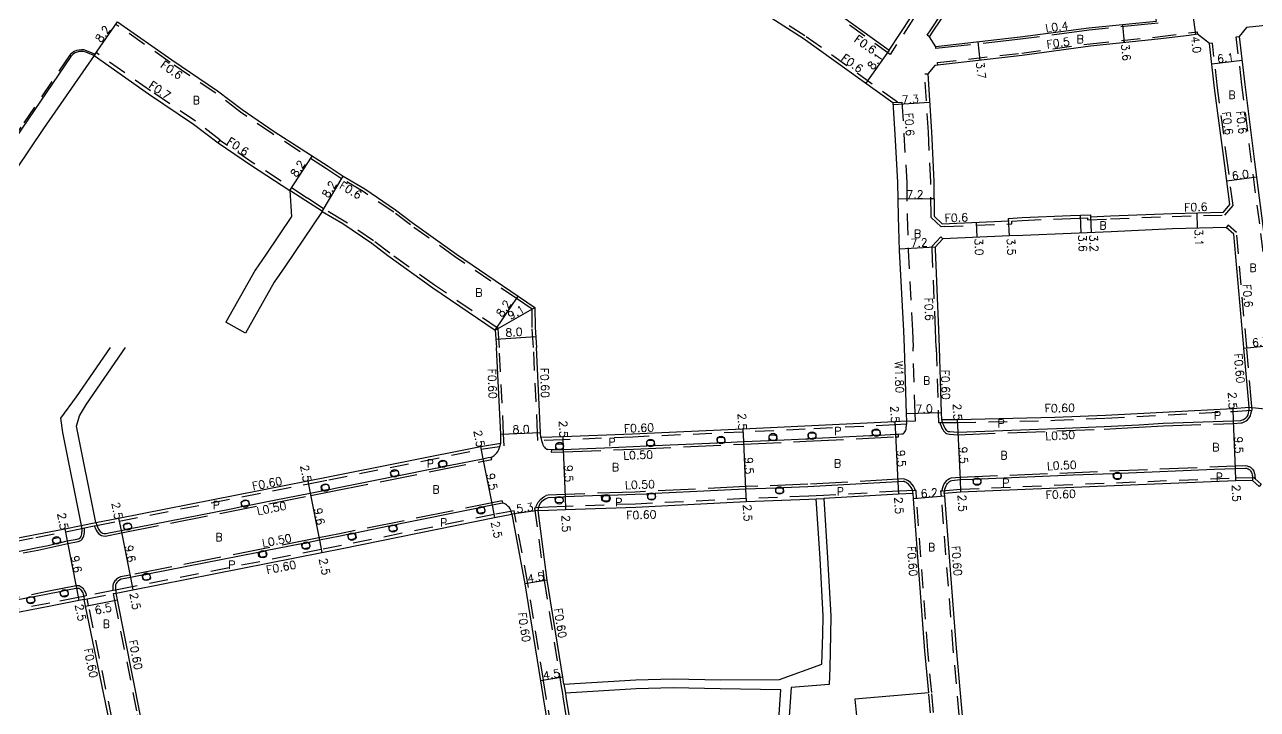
# Model space of a CAD drawing. Header units: metres. Extents: x -2400 to -1599, y -109200 to -108600.
# Drawn here: x -2203.6 to -1957.2, y -108918.7 to -108781.8 of the extents above; entities that cross this region are included whole.
import ezdxf

# ---------------------------------------------------------------- set-up
doc = ezdxf.new("R2010")
doc.units = ezdxf.units.M
doc.header["$LTSCALE"] = 2.5
for name, pattern in [('22320', [2.5, 1.5, -1]), ('22330', [4, 3, -1]), ('51070', [2.5, 1.5, -1])]:
    doc.linetypes.add(name, pattern=pattern)
doc.layers.get('0').update_dxf_attribs({"color": 150, "lineweight": 50})
for name, color, linetype in [('2101000', 7, 'Continuous'), ('2102000', 4, 'Continuous'), ('2102001', 191, 'Continuous'), ('2213000', 3, 'Continuous'), ('2227000', 1, 'Continuous'), ('2232000', 120, '22320'), ('2233000', 120, '22330'), ('2236000', 3, 'Continuous'), ('2238000', 3, 'Continuous'), ('5107000', 4, '51070'), ('9107000', 4, 'Continuous'), ('9201100', 215, 'Continuous'), ('9201500', 222, 'Continuous'), ('9202100', 82, 'Continuous'), ('9203500', 155, 'Continuous')]:
    doc.layers.add(name, color=color, linetype=linetype)
doc.styles.add('Dm_Anotation', font='txt.shx', dxfattribs={"bigfont": 'pscdm.shx'})

# ---------------------------------------------------------------- blocks, each defined once
blk = doc.blocks.new('223800')
at = {"color": 0, "linetype": 'Continuous'}
blk.add_circle((0, 0), 0.75, dxfattribs=at)

msp = doc.modelspace()

# ---------------------------------------------------------------- linework, layer by layer
at = {"layer": '2101000'}
for points in [[(-2030.76, -108786.89), (-2026.41, -108780.21), (-2021.94, -108773.5), (-2017.37, -108766.37), (-2011.78, -108758.38), (-2012.17, -108756.32), (-2023.29, -108748.83), (-2033.67, -108741.99), (-2049.74, -108731.5), (-2061.87, -108723.71), (-2067.71, -108719.9), (-2077, -108713.74), (-2089.05, -108706.04), (-2096.08, -108701.22), (-2105.28, -108695.43), (-2120.29, -108685.92)], [(-2138.38, -108712.15), (-2124.08, -108722.72), (-2117.74, -108727.25), (-2110.72, -108731.84), (-2101.27, -108738.32), (-2090.36, -108745.68), (-2082.4, -108750.94), (-2073.73, -108757.06), (-2065.1, -108763.16), (-2056.88, -108769.17), (-2043.4, -108777.83), (-2030.76, -108786.89)], [(-2143.25, -108718.74), (-2128.79, -108729.31), (-2122.31, -108733.94), (-2115.22, -108738.57), (-2105.83, -108745.02), (-2094.86, -108752.41), (-2086.97, -108757.63), (-2078.4, -108763.68), (-2069.83, -108769.73), (-2061.46, -108775.85), (-2047.95, -108784.53), (-2030.04, -108797.38)], [(-1908.98, -108776.72), (-1916.37, -108777.68), (-1918.15, -108777.94), (-1930.75, -108779.24), (-1938.07, -108780.11), (-1959.38, -108782.37), (-1960.82, -108784.17), (-1959.71, -108793.77), (-1957.76, -108809.19), (-1956.15, -108821.52), (-1953.26, -108845.77), (-1953.19, -108846.31)], [(-2184.98, -108781.25), (-2174.17, -108788.85), (-2165, -108795), (-2160.11, -108798.78), (-2153.67, -108803.14), (-2142.94, -108810.11), (-2139.91, -108812.08), (-2135.61, -108814.63), (-2129.43, -108818.8), (-2126.1, -108821.34), (-2117.29, -108827.66), (-2104.91, -108836.07), (-2101.62, -108838.33), (-2101.53, -108842.33), (-2101.27, -108846.31)], [(-2189.7, -108787.95), (-2199.79, -108802.58), (-2216.23, -108826.94), (-2238.87, -108860.22), (-2249.87, -108876.08)], [(-2189.7, -108787.95), (-2178.81, -108795.61), (-2169.79, -108801.66), (-2164.92, -108805.42), (-2158.2, -108809.97), (-2150.56, -108814.94)], [(-2030.04, -108797.38), (-2029.63, -108803.71), (-2029.09, -108813.38), (-2029.01, -108820.17), (-2028.78, -108826.95), (-2027.91, -108843.02), (-2027.81, -108846.31)], [(-2144.11, -108819.12), (-2140, -108821.56), (-2134.21, -108825.47), (-2130.97, -108827.93), (-2121.98, -108834.38), (-2109.51, -108842.85), (-2109.29, -108846.31)], [(-1986.45, -108823.21), (-1994.39, -108823.53), (-2004.09, -108823.91), (-2006.77, -108824.02), (-2020.03, -108824.58), (-2021.6, -108826.27), (-2021.58, -108826.67), (-2020.91, -108842.81), (-2020.81, -108846.31)], [(-1961.92, -108823.65), (-1963.44, -108822.35), (-1974.13, -108822.62), (-1986.45, -108823.21)], [(-1959.93, -108846.31), (-1961.92, -108823.65)], [(-2189.32, -108881.32), (-2184.78, -108880.43), (-2146.98, -108872.99), (-2142.88, -108872.18), (-2112.49, -108866.1), (-2108.37, -108865.45), (-2108.43, -108863.71), (-2109.29, -108846.31)], [(-2027.81, -108846.31), (-2027.38, -108859.59), (-2027.33, -108861.06), (-2029.64, -108861.18), (-2047.61, -108862.08), (-2060.02, -108862.64), (-2082.07, -108863.63), (-2096.01, -108864.2), (-2100.41, -108864.3), (-2100.44, -108863.41), (-2101.27, -108846.31)], [(-2020.81, -108846.31), (-2020.38, -108859.37), (-2020.34, -108860.71), (-2017.2, -108860.75), (-1997.7, -108860.28), (-1987.56, -108859.84), (-1962.12, -108858.49), (-1958.86, -108858.28), (-1959, -108856.69), (-1959.92, -108846.46), (-1959.93, -108846.31)], [(-1956.83, -108874.09), (-1958.16, -108872.92), (-1961.58, -108872.98), (-2016.51, -108875.23), (-2019.78, -108875.52), (-2019.74, -108876.07), (-2017.4, -108906.42), (-2015.65, -108925.95)], [(-2022.88, -108915.37), (-2023.67, -108906.94), (-2025.92, -108876.55), (-2025.98, -108875.52), (-2028.91, -108875.66), (-2043.87, -108876.5)], [(-2095.79, -108913.61), (-2096.02, -108912.2), (-2099.15, -108892.83), (-2100.96, -108878.93), (-2098.84, -108878.86), (-2095.47, -108878.69), (-2081.44, -108878.21), (-2059.37, -108877.12), (-2046.84, -108876.66), (-2045.37, -108876.58)], [(-2152.35, -108983.11), (-2154.66, -108978.47), (-2162.58, -108962.25), (-2170.86, -108945.63), (-2177.67, -108931.56), (-2178.52, -108929.79), (-2178.73, -108928.81), (-2180.49, -108919.61), (-2185, -108896.77), (-2185.27, -108895.41), (-2181.96, -108894.75), (-2144.16, -108887.31), (-2140.11, -108886.51), (-2109.64, -108880.31), (-2106.22, -108879.64), (-2103.59, -108893.59), (-2100.46, -108912.92), (-2099.84, -108916.76), (-2095.9, -108941.15)], [(-2254.33, -108894.05), (-2224.05, -108888.1), (-2201.46, -108883.71), (-2195.54, -108882.55), (-2192.26, -108881.9)], [(-2184.66, -108931.6), (-2184.92, -108929.99), (-2186.67, -108920.82), (-2191.38, -108898.03), (-2191.67, -108896.67), (-2192.72, -108896.87), (-2198.43, -108898), (-2221.2, -108902.42), (-2251.51, -108908.37), (-2269.32, -108912.27)], [(-2095.5, -108915.39), (-2095.39, -108916.06), (-2091.11, -108942.56), (-2089.27, -108953.93), (-2088.85, -108959.2), (-2088.39, -108964.92), (-2086.53, -108977.85), (-2085.95, -108977.73), (-2084.4, -108988.47), (-2081.02, -109011.89), (-2079.65, -109020.62), (-2075.87, -109044.68), (-2074.46, -109056.33)]]:
    msp.add_lwpolyline(points, dxfattribs=at)
for points in [[(-2022.7, -108784.24), (-2021.98, -108783.13), (-2017.53, -108776.43), (-2012.94, -108769.46), (-2007.42, -108761.57), (-2005.36, -108761.16), (-1992.01, -108769.77), (-1982.07, -108776.21), (-1977.74, -108779.16), (-1977.46, -108781.14), (-1990.89, -108782.52), (-2004.62, -108784.31), (-2021.49, -108786.2)], [(-2023.09, -108791.62), (-2022.35, -108803.24), (-2021.89, -108813.18), (-2021.82, -108820.01), (-2021.81, -108820.09), (-2020.2, -108821.59), (-2006.89, -108821.03), (-2006.92, -108820.53), (-2004.23, -108820.31), (-1994.53, -108819.94), (-1990.56, -108819.78), (-1990.55, -108820.18), (-1986.58, -108820.01), (-1974.23, -108819.52), (-1963.99, -108819.26), (-1962.69, -108817.74), (-1963.71, -108809.95), (-1965.76, -108794.47), (-1966.8, -108785.58), (-1969.16, -108783.73), (-1970.86, -108783.95), (-1977.09, -108784.72), (-1990.53, -108786.1), (-2004.21, -108787.99), (-2021.67, -108789.94)]]:
    msp.add_lwpolyline(points, close=True, dxfattribs=at)
at = {"layer": '2102000'}
for points in [[(-2150.56, -108814.94), (-2150.24, -108820.17), (-2155.28, -108827.66), (-2157.49, -108830.88), (-2163.35, -108841.28)], [(-2144.11, -108819.12), (-2151.56, -108830.19), (-2153.67, -108833.26), (-2159.43, -108843.49)], [(-2186.45, -108846.31), (-2193.26, -108856.2), (-2196.42, -108860.44), (-2196.01, -108863.29), (-2192.26, -108881.9)], [(-2189.32, -108881.32), (-2193.19, -108862.05), (-2192.62, -108860.01), (-2191.23, -108857.66), (-2183.41, -108846.31)], [(-2095.79, -108913.61), (-2081.45, -108912.75), (-2073.96, -108912.53), (-2064.48, -108912.78), (-2052.69, -108912.66), (-2044.26, -108909.63), (-2044.03, -108903.72), (-2043.95, -108899.98), (-2044.58, -108888.49), (-2045.37, -108876.58)], [(-2043.87, -108876.5), (-2043.08, -108888.4), (-2042.45, -108899.95), (-2042.53, -108903.78), (-2042.67, -108910.34), (-2042.79, -108913.71), (-2050.38, -108914.3), (-2051.59, -108931.66), (-2052.89, -108942.37), (-2053.09, -108946.93), (-2052.1, -108957.84), (-2048.05, -108994.75), (-2016.27, -108990.03)], [(-2038.82, -109041.21), (-2040.65, -109034.33), (-2042.78, -109027.06), (-2045.29, -109024.35), (-2049.43, -109000.54), (-2054.08, -108958.06), (-2055.09, -108946.98), (-2054.88, -108942.21), (-2053.58, -108931.48), (-2052.46, -108914.72), (-2064.54, -108914.58), (-2073.97, -108914.33), (-2081.37, -108914.55), (-2095.5, -108915.39)], [(-2022.88, -108915.37), (-2037.67, -108916.62)]]:
    msp.add_lwpolyline(points, dxfattribs=at)
at = {"layer": '2102001'}
for points in [[(-2159.43, -108843.49), (-2163.35, -108841.28)], [(-2037.67, -108916.62), (-2037.25, -108920.6)]]:
    msp.add_lwpolyline(points, dxfattribs=at)
at = {"layer": '2213000'}
for points in [[(-2189.7, -108787.95), (-2190.88, -108787.52), (-2191.33, -108787.3), (-2191.8, -108787.18), (-2192.23, -108787.15), (-2192.69, -108787.19), (-2193.09, -108787.29), (-2193.49, -108787.45), (-2193.84, -108787.68), (-2194.09, -108787.89), (-2194.33, -108788.15), (-2204.09, -108802.5), (-2218.31, -108823.39), (-2228.87, -108838.91), (-2240.87, -108856.54), (-2248.34, -108867.57), (-2253.95, -108875.75)], [(-1960.51, -108860.89), (-1960.34, -108860.87), (-1960.18, -108860.8), (-1959.96, -108860.69), (-1959.71, -108860.55), (-1959.48, -108860.38), (-1959.23, -108860.11), (-1959.06, -108859.81), (-1958.96, -108859.47), (-1958.88, -108859.03), (-1958.86, -108858.6), (-1958.86, -108858.28)], [(-2028.24, -108863.61), (-2028.12, -108863.59), (-2028.02, -108863.55), (-2027.91, -108863.49), (-2027.78, -108863.37), (-2027.63, -108863.19), (-2027.51, -108862.97), (-2027.42, -108862.69), (-2027.36, -108862.39), (-2027.32, -108861.93), (-2027.29, -108861.43), (-2027.33, -108861.06)], [(-2020.34, -108860.71), (-2020.1, -108861.44), (-2019.94, -108861.87), (-2019.79, -108862.2), (-2019.64, -108862.46), (-2019.51, -108862.67), (-2019.39, -108862.82), (-2019.31, -108862.92), (-2019.23, -108862.99), (-2019.13, -108863.06), (-2018.98, -108863.11), (-2018.69, -108863.13), (-2017.07, -108863.24)], [(-2110.32, -108868.22), (-2110.13, -108868.16), (-2109.94, -108868.05), (-2109.71, -108867.89), (-2109.5, -108867.71), (-2109.22, -108867.41), (-2109.02, -108867.12), (-2108.82, -108866.74), (-2108.64, -108866.29), (-2108.51, -108865.93), (-2108.37, -108865.45)], [(-2100.41, -108864.3), (-2100.27, -108864.94), (-2100.08, -108865.54), (-2099.99, -108865.79), (-2099.84, -108866.08), (-2099.7, -108866.27), (-2099.53, -108866.45), (-2099.39, -108866.54), (-2099.23, -108866.62), (-2099.03, -108866.67), (-2098.3, -108866.73), (-2097.42, -108866.72), (-2095.92, -108866.69)], [(-1959.59, -108870.42), (-1959.39, -108870.46), (-1959.26, -108870.5), (-1959.13, -108870.55), (-1959.04, -108870.59), (-1958.87, -108870.69), (-1958.71, -108870.79), (-1958.6, -108870.93), (-1958.49, -108871.1), (-1958.38, -108871.29), (-1958.29, -108871.52), (-1958.23, -108871.78), (-1958.18, -108872.09), (-1958.15, -108872.53), (-1958.16, -108872.92)], [(-2025.98, -108875.52), (-2026.03, -108875.25), (-2026.08, -108875), (-2026.21, -108874.65), (-2026.37, -108874.32), (-2026.59, -108874.01), (-2026.9, -108873.67), (-2027.11, -108873.48), (-2027.34, -108873.33), (-2027.58, -108873.22), (-2027.81, -108873.14), (-2028.01, -108873.12)], [(-2019.78, -108875.52), (-2019.67, -108874.66), (-2019.54, -108874.29), (-2019.39, -108873.97), (-2019.25, -108873.73), (-2019.11, -108873.52), (-2018.93, -108873.28), (-2018.75, -108873.14), (-2018.5, -108872.99), (-2018.29, -108872.9), (-2016.63, -108872.73)], [(-2106.22, -108879.64), (-2106.27, -108879.3), (-2106.32, -108879.05), (-2106.39, -108878.83), (-2106.53, -108878.57), (-2106.75, -108878.27), (-2106.9, -108878.1), (-2107.09, -108877.95), (-2107.29, -108877.8), (-2107.49, -108877.67), (-2107.75, -108877.54), (-2107.93, -108877.46), (-2108.05, -108877.44)], [(-2193.06, -108884.62), (-2192.67, -108884.52), (-2192.44, -108884.36), (-2192.29, -108884.11), (-2192.2, -108883.84), (-2192.14, -108883.58), (-2192.11, -108883.27), (-2192.1, -108883.04), (-2192.1, -108882.86), (-2192.1, -108882.76), (-2192.11, -108882.58), (-2192.12, -108882.48), (-2192.14, -108882.34), (-2192.17, -108882.24), (-2192.26, -108881.9)], [(-2189.32, -108881.32), (-2189.17, -108881.82), (-2189.03, -108882.16), (-2188.81, -108882.61), (-2188.66, -108882.87), (-2188.47, -108883.12), (-2188.24, -108883.29), (-2188.02, -108883.41), (-2187.77, -108883.47), (-2187.56, -108883.5), (-2187.42, -108883.49), (-2187.26, -108883.47), (-2186.72, -108883.36)], [(-2183.47, -108892.5), (-2184.25, -108892.66), (-2184.58, -108892.82), (-2184.86, -108893.01), (-2185.02, -108893.16), (-2185.14, -108893.3), (-2185.3, -108893.52), (-2185.33, -108893.62), (-2185.39, -108893.74), (-2185.41, -108893.81), (-2185.42, -108893.89), (-2185.43, -108893.97), (-2185.43, -108894.1), (-2185.43, -108894.21), (-2185.44, -108894.32), (-2185.43, -108894.52), (-2185.41, -108894.71), (-2185.37, -108894.95), (-2185.31, -108895.25), (-2185.27, -108895.41)], [(-2193.2, -108894.42), (-2193, -108894.4), (-2192.81, -108894.41), (-2192.69, -108894.46), (-2192.56, -108894.55), (-2192.46, -108894.64), (-2192.34, -108894.77), (-2192.21, -108894.94), (-2192.08, -108895.13), (-2191.94, -108895.37), (-2191.85, -108895.63), (-2191.78, -108895.86), (-2191.73, -108896.13), (-2191.67, -108896.67)]]:
    msp.add_lwpolyline(points, dxfattribs=at)
at = {"layer": '2213000', "flags": 128}
msp.add_lwpolyline([(-2100.96, -108878.93), (-2100.83, -108878.18), (-2100.52, -108877.52), (-2100.05, -108876.99), (-2099.52, -108876.59), (-2099.17, -108876.41)], dxfattribs=at)
at = {"layer": '2227000'}
for points in [[(-2194.33, -108788.15), (-2204.09, -108802.5)], [(-2017.07, -108863.24), (-1997.33, -108862.51), (-1987.83, -108862.12), (-1980.86, -108861.76), (-1976.02, -108861.48), (-1962.03, -108860.99), (-1960.51, -108860.89)], [(-2095.92, -108866.69), (-2091.13, -108866.5), (-2087.68, -108866.36), (-2081.93, -108866.12), (-2079.2, -108866), (-2077.7, -108865.93), (-2065.13, -108865.37), (-2063.63, -108865.3), (-2059.9, -108865.14), (-2054.74, -108864.9), (-2053.24, -108864.84), (-2047.41, -108864.58), (-2046.92, -108864.55), (-2045.42, -108864.48), (-2034.68, -108863.94), (-2034.11, -108863.91), (-2032.62, -108863.83), (-2029.52, -108863.68), (-2028.91, -108863.65), (-2028.24, -108863.61)], [(-2186.72, -108883.36), (-2184.3, -108882.88), (-2183.63, -108882.75), (-2182.16, -108882.46), (-2181.02, -108882.24), (-2162.28, -108878.55), (-2160.15, -108878.13), (-2158.68, -108877.84), (-2153.69, -108876.86), (-2146.5, -108875.44), (-2144.15, -108874.98), (-2142.68, -108874.69), (-2141.17, -108874.39), (-2130.88, -108872.33), (-2130.25, -108872.2), (-2128.78, -108871.91), (-2127.47, -108871.64), (-2123.22, -108870.79), (-2120.69, -108870.29), (-2119.22, -108869.99), (-2118.89, -108869.93), (-2112, -108868.55), (-2110.95, -108868.34), (-2110.34, -108868.22), (-2110.32, -108868.22)], [(-2016.63, -108872.73), (-2013.99, -108872.63), (-2012.5, -108872.57), (-1994.03, -108871.81), (-1985.99, -108871.48), (-1984.49, -108871.42), (-1965.76, -108870.65), (-1961.67, -108870.48), (-1959.59, -108870.42)], [(-2028.01, -108873.12), (-2029.04, -108873.16), (-2047.04, -108874.17), (-2051.94, -108874.35), (-2053.44, -108874.41), (-2059.48, -108874.63), (-2077.57, -108875.52), (-2079.07, -108875.59), (-2079.38, -108875.61), (-2081.58, -108875.72), (-2086.77, -108875.89), (-2088.27, -108875.94), (-2095.57, -108876.19), (-2096.01, -108876.21), (-2097.51, -108876.29), (-2098.89, -108876.35), (-2099.17, -108876.41)], [(-2108.05, -108877.44), (-2111.79, -108878.2), (-2113.26, -108878.5), (-2128.86, -108881.67), (-2129.32, -108881.77), (-2130.79, -108882.07), (-2137.51, -108883.44), (-2138.98, -108883.73), (-2140.53, -108884.05), (-2144.64, -108884.86), (-2146.76, -108885.28), (-2148.23, -108885.57), (-2155.45, -108886.99), (-2156.93, -108887.28), (-2178.61, -108891.55), (-2180.08, -108891.84), (-2182.44, -108892.3), (-2183.47, -108892.5)], [(-2253.85, -108896.5), (-2245.72, -108895.06), (-2244.35, -108894.79), (-2242.88, -108894.5), (-2240.7, -108894.07), (-2237.95, -108893.53), (-2234.07, -108892.77), (-2232.6, -108892.48), (-2223.61, -108890.71), (-2222.07, -108890.41), (-2221.24, -108890.25), (-2219.77, -108889.97), (-2218.65, -108889.75), (-2208.11, -108887.7), (-2206.64, -108887.42), (-2203.26, -108886.76), (-2201, -108886.32), (-2198.87, -108885.9), (-2197.78, -108885.65), (-2196.32, -108885.3), (-2195.06, -108885), (-2193.06, -108884.62)], [(-2255.4, -108906.7), (-2252, -108905.92), (-2244.34, -108904.42), (-2221.7, -108899.97), (-2203.17, -108896.37), (-2201.69, -108896.08), (-2198.96, -108895.55), (-2196.53, -108895.07), (-2195.06, -108894.79), (-2193.2, -108894.42)]]:
    msp.add_lwpolyline(points, dxfattribs=at)
at = {"layer": '2232000'}
for points in [[(-2030.6, -108787.75), (-2043.73, -108778.32), (-2057.22, -108769.66), (-2065.45, -108763.64), (-2074.07, -108757.55), (-2082.74, -108751.44), (-2090.69, -108746.18), (-2101.61, -108738.82), (-2111.05, -108732.33), (-2118.08, -108727.75), (-2124.43, -108723.21), (-2138.73, -108712.63)], [(-2029.09, -108797.32), (-2047.61, -108784.03), (-2061.12, -108775.36), (-2069.48, -108769.25), (-2078.05, -108763.19), (-2086.63, -108757.14), (-2094.52, -108751.91), (-2105.49, -108744.52), (-2114.89, -108738.07), (-2121.97, -108733.45), (-2128.44, -108728.82), (-2142.9, -108718.25), (-2143.25, -108718.74)], [(-2012.17, -108756.32), (-2011.58, -108756.21), (-2011.15, -108758.52), (-2016.87, -108766.7), (-2021.44, -108773.83), (-2025.9, -108780.55), (-2030.6, -108787.75)], [(-2022.7, -108784.24), (-2023.2, -108783.91), (-2022.48, -108782.8), (-2018.03, -108776.1), (-2013.44, -108769.12), (-2007.91, -108761.22), (-2007.42, -108761.57)], [(-2101.87, -108846.31), (-2102.13, -108842.35), (-2102.13, -108838.64), (-2105.24, -108836.56), (-2117.63, -108828.15), (-2126.45, -108821.82), (-2129.78, -108819.29), (-2135.93, -108815.14), (-2140.23, -108812.59), (-2143.27, -108810.62), (-2154, -108803.64), (-2160.46, -108799.26), (-2165.35, -108795.49), (-2174.51, -108789.34), (-2185.32, -108781.74), (-2184.98, -108781.25)], [(-2021.06, -108789.87), (-2021.12, -108789.37), (-2004.27, -108787.49), (-1990.59, -108785.61), (-1977.15, -108784.23), (-1970.93, -108783.45), (-1969.23, -108783.23), (-1969.16, -108783.73)], [(-1953.8, -108846.31), (-1953.85, -108845.85), (-1956.74, -108821.59), (-1958.35, -108809.26), (-1960.3, -108793.84), (-1961.41, -108784.24), (-1960.82, -108784.17)], [(-2164.92, -108805.42), (-2164.49, -108804.87), (-2169.39, -108801.09), (-2178.42, -108795.03), (-2189.29, -108787.38), (-2189.7, -108787.95)], [(-2019.74, -108822.17), (-2006.26, -108821.6), (-2006.29, -108821.08), (-2004.19, -108820.91), (-1994.5, -108820.54), (-1991.14, -108820.4), (-1991.12, -108820.8), (-1986.56, -108820.61), (-1974.21, -108820.12), (-1963.71, -108819.86), (-1962.06, -108817.93), (-1963.11, -108809.87), (-1965.17, -108794.4), (-1966.2, -108785.51), (-1966.8, -108785.58)], [(-2194.33, -108788.15), (-2194.6, -108787.97), (-2204.36, -108802.32), (-2218.58, -108823.21), (-2229.14, -108838.73), (-2241.13, -108856.36), (-2248.6, -108867.38), (-2254.36, -108875.84)], [(-2019.74, -108822.17), (-2020.42, -108822.2), (-2022.4, -108820.36), (-2022.42, -108820.02), (-2022.49, -108813.19), (-2022.95, -108803.28), (-2023.69, -108791.66), (-2023.09, -108791.62)], [(-2108.69, -108846.31), (-2108.93, -108842.52), (-2121.64, -108833.89), (-2130.61, -108827.45), (-2133.86, -108824.98), (-2139.68, -108821.06), (-2143.92, -108818.53), (-2147.08, -108816.49), (-2157.87, -108809.47), (-2164.55, -108804.95)], [(-2144.11, -108819.12), (-2144.24, -108819.04), (-2147.4, -108816.99), (-2150.56, -108814.94)], [(-2021.41, -108846.31), (-2021.51, -108842.83), (-2022.18, -108826.7), (-2022.2, -108826.05), (-2020.47, -108824.18), (-2020.03, -108824.58)], [(-1959.33, -108846.31), (-1959.34, -108846.26), (-1961.35, -108823.35), (-1963.05, -108821.89), (-1963.44, -108822.35)], [(-2258.38, -108889.9), (-2258.66, -108890.47), (-2254.53, -108894.7), (-2223.93, -108888.69), (-2201.34, -108884.3), (-2195.43, -108883.14), (-2192.15, -108882.49), (-2191.63, -108882.39), (-2189.64, -108882), (-2189.2, -108881.91), (-2184.67, -108881.02), (-2146.86, -108873.57), (-2142.76, -108872.77), (-2112.37, -108866.68), (-2107.75, -108865.97), (-2107.84, -108863.68), (-2108.69, -108846.31)], [(-2027.3, -108861.66), (-2029.61, -108861.78), (-2047.58, -108862.68), (-2059.99, -108863.24), (-2082.04, -108864.23), (-2095.99, -108864.79), (-2100.99, -108864.92), (-2101.04, -108863.44), (-2101.87, -108846.31)], [(-2021.41, -108846.31), (-2021.41, -108846.33), (-2020.98, -108859.39), (-2020.92, -108861.31), (-2020.67, -108861.31), (-2017.19, -108861.35), (-1997.68, -108860.88), (-1987.53, -108860.44), (-1962.09, -108859.09), (-1958.37, -108858.84), (-1958.21, -108858.83), (-1958.41, -108856.63), (-1959.33, -108846.31)], [(-1999.05, -109028.92), (-2000.85, -109029.5), (-2005.25, -109028.42), (-2005.51, -109027.36), (-2006.9, -109021.63), (-2008.02, -109016.68), (-2009.34, -109002.85), (-2009.63, -109000), (-2010.89, -108986.37), (-2011.54, -108979.31), (-2013.51, -108957.06), (-2015.82, -108930.8), (-2016.25, -108926), (-2017.99, -108906.47), (-2020.34, -108876.12), (-2020.43, -108874.97), (-2020.21, -108874.95), (-2016.55, -108874.63), (-1961.6, -108872.38), (-1957.94, -108872.32), (-1957.65, -108872.57), (-1956.43, -108873.64), (-1956.83, -108874.09)], [(-2021.9, -108919.29), (-2022.28, -108915.31), (-2023.08, -108906.89), (-2025.32, -108876.51), (-2025.42, -108874.9), (-2025.59, -108874.9), (-2028.95, -108875.06), (-2043.9, -108875.9), (-2045.4, -108875.98), (-2046.87, -108876.06), (-2059.39, -108876.53), (-2081.47, -108877.61), (-2095.5, -108878.09), (-2098.89, -108878.26), (-2101.35, -108878.38), (-2101.64, -108878.42), (-2099.75, -108892.91), (-2096.61, -108912.3), (-2096.38, -108913.7), (-2096.09, -108915.49), (-2095.99, -108916.15), (-2091.7, -108942.66)], [(-2045.37, -108876.58), (-2043.87, -108876.5)], [(-2095.31, -108941.05), (-2099.25, -108916.66), (-2099.87, -108912.83), (-2103, -108893.49), (-2105.73, -108878.97), (-2109.74, -108879.72), (-2140.22, -108885.92), (-2144.28, -108886.72), (-2182.08, -108894.17), (-2185.39, -108894.82), (-2185.88, -108894.92), (-2191.25, -108895.97), (-2191.79, -108896.08), (-2192.84, -108896.28), (-2198.54, -108897.41), (-2221.31, -108901.83), (-2251.64, -108907.78), (-2268.98, -108911.58), (-2268.7, -108911)], [(-2192.26, -108881.9), (-2189.32, -108881.32)], [(-2191.67, -108896.67), (-2191.08, -108896.55), (-2185.86, -108895.52), (-2185.27, -108895.41)], [(-2185.86, -108895.52), (-2185.59, -108896.89), (-2181.08, -108919.72), (-2179.32, -108928.93), (-2179.09, -108929.98), (-2178.21, -108931.82), (-2171.4, -108945.89), (-2163.12, -108962.52), (-2155.2, -108978.74), (-2152.88, -108983.39)], [(-2157.49, -108985.81), (-2159.73, -108981.06), (-2167.69, -108964.77), (-2171.29, -108957.55), (-2175.21, -108949.67), (-2175.97, -108948.15), (-2181, -108937.72), (-2184.08, -108931.41), (-2184.33, -108929.89), (-2186.08, -108920.71), (-2190.79, -108897.91), (-2191.08, -108896.55)], [(-2095.79, -108913.61), (-2095.5, -108915.39)], [(-2022.5, -108919.35), (-2022.88, -108915.37)]]:
    msp.add_lwpolyline(points, dxfattribs=at)
at = {"layer": '2233000'}
for points in [[(-1977, -108781.5), (-1990.85, -108782.92), (-2004.57, -108784.71), (-2021.45, -108786.59), (-2021.49, -108786.2)], [(-2189.51, -108787.69), (-2190.71, -108787.24), (-2191.22, -108787), (-2191.75, -108786.86), (-2192.23, -108786.82), (-2192.75, -108786.87), (-2193.2, -108786.98), (-2193.64, -108787.17), (-2194.03, -108787.42), (-2194.32, -108787.65), (-2194.6, -108787.97)], [(-2020.67, -108861.31), (-2020.57, -108861.61), (-2020.4, -108862.06), (-2020.23, -108862.42), (-2020.07, -108862.72), (-2019.92, -108862.96), (-2019.78, -108863.14), (-2019.66, -108863.28), (-2019.54, -108863.38), (-2019.36, -108863.51), (-2019.09, -108863.6), (-2018.73, -108863.63), (-2017.08, -108863.75), (-1997.31, -108863.01), (-1987.8, -108862.62), (-1980.84, -108862.26), (-1975.99, -108861.97), (-1962, -108861.49), (-1960.46, -108861.38), (-1960.22, -108861.36), (-1959.98, -108861.26), (-1959.72, -108861.13), (-1959.43, -108860.97), (-1959.15, -108860.76), (-1958.82, -108860.4), (-1958.6, -108860), (-1958.48, -108859.58), (-1958.38, -108859.09), (-1958.37, -108858.84)], [(-2098.3, -108866.73), (-2098.32, -108867.23), (-2095.9, -108867.19), (-2081.91, -108866.62), (-2059.88, -108865.64), (-2047.39, -108865.08), (-2029.49, -108864.18), (-2028.89, -108864.15), (-2028.91, -108863.65)], [(-2189.64, -108882), (-2189.49, -108882.36), (-2189.25, -108882.84), (-2189.07, -108883.15), (-2188.83, -108883.47), (-2188.52, -108883.72), (-2188.19, -108883.88), (-2187.86, -108883.96), (-2187.47, -108884.02), (-2184.2, -108883.37), (-2146.4, -108875.93), (-2142.35, -108875.13), (-2111.9, -108869.04), (-2110.86, -108868.83), (-2110.22, -108868.71), (-2110.32, -108868.22)], [(-2020.21, -108874.95), (-2020.16, -108874.54), (-2020, -108874.1), (-2019.83, -108873.74), (-2019.68, -108873.46), (-2019.52, -108873.23), (-2019.29, -108872.93), (-2019.04, -108872.73), (-2018.73, -108872.54), (-2018.41, -108872.41), (-2016.66, -108872.24), (-1961.69, -108869.98), (-1959.55, -108869.92), (-1959.27, -108869.98), (-1959.11, -108870.03), (-1958.95, -108870.08), (-1958.81, -108870.14), (-1958.6, -108870.26), (-1958.38, -108870.42), (-1958.2, -108870.62), (-1958.06, -108870.83), (-1957.92, -108871.07), (-1957.81, -108871.38), (-1957.74, -108871.69), (-1957.68, -108872.03), (-1957.65, -108872.52), (-1957.65, -108872.57)], [(-2025.59, -108874.9), (-2025.59, -108874.87), (-2025.75, -108874.45), (-2025.94, -108874.06), (-2026.2, -108873.69), (-2026.55, -108873.31), (-2026.8, -108873.08), (-2027.1, -108872.9), (-2027.39, -108872.75), (-2027.71, -108872.65), (-2027.99, -108872.61), (-2029.07, -108872.67), (-2047.07, -108873.67), (-2059.5, -108874.13), (-2081.6, -108875.22), (-2095.59, -108875.69), (-2098.96, -108875.86), (-2099.33, -108875.94)], [(-2101.37, -108878.38), (-2101.31, -108878.02), (-2100.94, -108877.25), (-2100.39, -108876.62), (-2099.79, -108876.17), (-2099.33, -108875.94)], [(-2108.14, -108876.95), (-2140.62, -108883.56), (-2144.74, -108884.37), (-2182.54, -108891.81), (-2184.42, -108892.18), (-2184.83, -108892.39), (-2185.18, -108892.62), (-2185.37, -108892.81), (-2185.54, -108892.99), (-2185.75, -108893.3), (-2185.79, -108893.43), (-2185.86, -108893.57), (-2185.89, -108893.71), (-2185.92, -108893.82), (-2185.93, -108893.94), (-2185.93, -108894.09), (-2185.93, -108894.21), (-2185.94, -108894.33), (-2185.93, -108894.55), (-2185.91, -108894.78), (-2185.88, -108894.92)], [(-2261.21, -108895.69), (-2260.61, -108896.51), (-2259.86, -108897.32), (-2258.5, -108897.79), (-2257.43, -108897.91), (-2253.76, -108896.99), (-2223.52, -108891.2), (-2200.9, -108886.81), (-2194.96, -108885.49), (-2192.9, -108885.09), (-2192.37, -108884.93), (-2192.04, -108884.66), (-2191.84, -108884.32), (-2191.72, -108883.98), (-2191.65, -108883.66), (-2191.62, -108883.32), (-2191.6, -108883.06), (-2191.6, -108882.85), (-2191.6, -108882.73), (-2191.61, -108882.54), (-2191.63, -108882.41), (-2191.63, -108882.39)], [(-2267.73, -108909.01), (-2252.1, -108905.43), (-2221.8, -108899.48), (-2199.05, -108895.06), (-2193.27, -108893.92), (-2193.01, -108893.9), (-2192.69, -108893.92), (-2192.45, -108894.02), (-2192.25, -108894.16), (-2192.1, -108894.29), (-2191.96, -108894.45), (-2191.8, -108894.65), (-2191.66, -108894.87), (-2191.49, -108895.16), (-2191.37, -108895.47), (-2191.3, -108895.74), (-2191.25, -108895.97)]]:
    msp.add_lwpolyline(points, dxfattribs=at)
at = {"layer": '2233000', "flags": 128}
msp.add_lwpolyline([(-2108.14, -108876.95), (-2108.05, -108877.44)], dxfattribs=at)
at = {"layer": '2236000'}
for points in [[(-2053.24, -108864.84), (-2054.74, -108864.9), (-2054.78, -108864.04), (-2054.57, -108863.8), (-2053.56, -108863.75), (-2053.28, -108863.97)], [(-2045.42, -108864.48), (-2046.92, -108864.55), (-2046.96, -108863.69), (-2046.76, -108863.44), (-2045.75, -108863.39), (-2045.46, -108863.61)], [(-2032.62, -108863.83), (-2034.11, -108863.91), (-2034.16, -108863.04), (-2033.96, -108862.8), (-2032.94, -108862.75), (-2032.66, -108862.97)], [(-2095.92, -108866.69), (-2097.42, -108866.72), (-2097.43, -108865.85), (-2097.22, -108865.61), (-2096.2, -108865.6), (-2095.93, -108865.83)], [(-2077.7, -108865.93), (-2079.2, -108866), (-2079.24, -108865.14), (-2079.03, -108864.89), (-2078.02, -108864.85), (-2077.74, -108865.07)], [(-2063.63, -108865.3), (-2065.13, -108865.37), (-2065.17, -108864.5), (-2064.97, -108864.26), (-2063.95, -108864.22), (-2063.67, -108864.44)], [(-2128.78, -108871.91), (-2130.25, -108872.2), (-2130.42, -108871.35), (-2130.26, -108871.08), (-2129.26, -108870.88), (-2128.95, -108871.06)], [(-2119.22, -108869.99), (-2120.69, -108870.29), (-2120.86, -108869.44), (-2120.69, -108869.17), (-2119.7, -108868.97), (-2119.39, -108869.14)], [(-2013.99, -108872.63), (-2012.5, -108872.57), (-2012.46, -108873.43), (-2012.66, -108873.67), (-2013.68, -108873.71), (-2013.96, -108873.49)], [(-1985.99, -108871.48), (-1984.49, -108871.42), (-1984.46, -108872.28), (-1984.66, -108872.53), (-1985.68, -108872.57), (-1985.96, -108872.34)], [(-2142.68, -108874.69), (-2144.15, -108874.98), (-2144.32, -108874.13), (-2144.15, -108873.86), (-2143.16, -108873.66), (-2142.85, -108873.84)], [(-2088.27, -108875.94), (-2086.77, -108875.89), (-2086.74, -108876.76), (-2086.95, -108877), (-2087.96, -108877.03), (-2088.24, -108876.81)], [(-2079.07, -108875.59), (-2077.57, -108875.52), (-2077.53, -108876.39), (-2077.73, -108876.63), (-2078.75, -108876.68), (-2079.03, -108876.46)], [(-2053.44, -108874.41), (-2051.94, -108874.35), (-2051.91, -108875.22), (-2052.12, -108875.46), (-2053.13, -108875.49), (-2053.41, -108875.27)], [(-2158.68, -108877.84), (-2160.15, -108878.13), (-2160.32, -108877.28), (-2160.16, -108877.01), (-2159.16, -108876.81), (-2158.85, -108876.99)], [(-2113.26, -108878.5), (-2111.79, -108878.2), (-2111.62, -108879.05), (-2111.78, -108879.32), (-2112.78, -108879.52), (-2113.09, -108879.35)], [(-2097.51, -108876.29), (-2096.01, -108876.21), (-2095.97, -108877.08), (-2096.17, -108877.32), (-2097.19, -108877.37), (-2097.47, -108877.15)], [(-2182.16, -108882.46), (-2183.63, -108882.75), (-2183.8, -108881.9), (-2183.63, -108881.63), (-2182.64, -108881.43), (-2182.33, -108881.61)], [(-2138.98, -108883.73), (-2137.51, -108883.44), (-2137.34, -108884.28), (-2137.51, -108884.56), (-2138.5, -108884.76), (-2138.81, -108884.58)], [(-2130.79, -108882.07), (-2129.32, -108881.77), (-2129.15, -108882.62), (-2129.31, -108882.89), (-2130.31, -108883.09), (-2130.62, -108882.92)], [(-2196.32, -108885.3), (-2197.78, -108885.65), (-2197.98, -108884.8), (-2197.83, -108884.53), (-2196.84, -108884.29), (-2196.52, -108884.46)], [(-2148.23, -108885.57), (-2146.76, -108885.28), (-2146.59, -108886.13), (-2146.76, -108886.4), (-2147.75, -108886.59), (-2148.06, -108886.42)], [(-2156.93, -108887.28), (-2155.45, -108886.99), (-2155.29, -108887.84), (-2155.45, -108888.11), (-2156.45, -108888.3), (-2156.76, -108888.13)], [(-2180.08, -108891.84), (-2178.61, -108891.55), (-2178.44, -108892.4), (-2178.61, -108892.67), (-2179.6, -108892.86), (-2179.91, -108892.69)], [(-2196.53, -108895.07), (-2195.06, -108894.79), (-2194.89, -108895.64), (-2195.05, -108895.91), (-2196.05, -108896.1), (-2196.36, -108895.92)], [(-2203.17, -108896.37), (-2201.69, -108896.08), (-2201.53, -108896.94), (-2201.69, -108897.2), (-2202.69, -108897.4), (-2203, -108897.22)]]:
    msp.add_lwpolyline(points, close=True, dxfattribs=at)
at = {"layer": '5107000'}
for points in [[(-2030.04, -108797.38), (-2028.24, -108797.27), (-2027.84, -108803.6), (-2027.29, -108813.32), (-2027.21, -108820.13), (-2026.98, -108826.87), (-2026.11, -108842.94), (-2026.01, -108846.25), (-2026.01, -108846.31)], [(-2027.33, -108861.06), (-2025.53, -108861.01), (-2025.58, -108859.53), (-2026.01, -108846.31)]]:
    msp.add_lwpolyline(points, dxfattribs=at)
at = {"layer": '9107000'}
msp.add_lwpolyline([(-2189.7, -108787.95), (-2190.88, -108787.52), (-2191.33, -108787.3), (-2191.8, -108787.18), (-2192.23, -108787.15), (-2192.69, -108787.19), (-2193.09, -108787.29), (-2193.49, -108787.45), (-2193.84, -108787.68), (-2194.09, -108787.89), (-2194.33, -108788.15), (-2204.09, -108802.5), (-2218.31, -108823.39), (-2228.87, -108838.91), (-2240.87, -108856.54), (-2248.34, -108867.57), (-2253.95, -108875.75)], dxfattribs=at)
at = {"layer": '9201100'}
for points in [[(-1969.53, -108783.78), (-1970.05, -108779.81)], [(-2189.7, -108787.95), (-2184.98, -108781.25)], [(-1984.18, -108781.83), (-1983.81, -108785.41)], [(-1983.81, -108785.41), (-1983.86, -108784.92)], [(-2030.76, -108786.89), (-2035.48, -108793.47)], [(-2013.05, -108785.25), (-2012.64, -108788.93)], [(-1960.26, -108788.99), (-1966.32, -108789.69)], [(-2022.72, -108797.37), (-2030.01, -108797.83)], [(-2150.56, -108814.94), (-2146.09, -108808.06)], [(-2144.11, -108819.12), (-2139.91, -108812.08)], [(-1957.35, -108812.3), (-1963.3, -108813.08)], [(-2021.85, -108816.59), (-2029.05, -108816.67)], [(-2021.85, -108816.59), (-2022.45, -108816.6)], [(-1969.28, -108819.39), (-1969.2, -108822.49)], [(-2013.2, -108824.3), (-2013.33, -108821.3)], [(-2006.77, -108824.02), (-2006.92, -108820.53)], [(-1992.4, -108823.45), (-1992.55, -108819.86)], [(-1990.55, -108820.18), (-1990.42, -108823.37)], [(-2021.6, -108826.27), (-2028.79, -108826.66)], [(-2109.51, -108842.85), (-2104.91, -108836.07)], [(-2109.51, -108842.85), (-2101.62, -108838.33)], [(-2109.4, -108844.64), (-2101.41, -108844.11)], [(-1959.92, -108846.46), (-1953.26, -108845.77)], [(-1962.12, -108858.49), (-1962.03, -108860.99)], [(-1958.86, -108858.28), (-1951.89, -108858.97)], [(-2029.64, -108861.18), (-2029.52, -108863.68)], [(-2020.38, -108859.37), (-2027.38, -108859.59)], [(-2017.2, -108860.75), (-2017.07, -108863.24)], [(-1962.03, -108860.99), (-1961.67, -108870.48)], [(-2100.44, -108863.41), (-2108.43, -108863.71)], [(-2060.02, -108862.64), (-2059.9, -108865.14)], [(-2029.52, -108863.68), (-2029.04, -108873.16)], [(-2017.07, -108863.24), (-2016.63, -108872.73)], [(-2112.49, -108866.1), (-2112, -108868.55)], [(-2096.01, -108864.2), (-2095.92, -108866.69)], [(-2059.9, -108865.14), (-2059.48, -108874.63)], [(-2112, -108868.55), (-2110.14, -108877.86)], [(-2095.92, -108866.69), (-2095.57, -108876.19)], [(-1961.67, -108870.48), (-1961.58, -108872.98)], [(-2146.98, -108872.99), (-2146.5, -108875.44)], [(-2029.04, -108873.16), (-2028.91, -108875.66)], [(-2016.63, -108872.73), (-2016.51, -108875.23)], [(-2146.5, -108875.44), (-2144.64, -108884.86)], [(-2059.48, -108874.63), (-2059.37, -108877.12)], [(-2019.74, -108876.07), (-2025.92, -108876.55)], [(-2110.14, -108877.86), (-2109.64, -108880.31)], [(-2095.57, -108876.19), (-2095.47, -108878.69)], [(-2184.78, -108880.43), (-2184.3, -108882.88)], [(-2100.96, -108878.93), (-2106.22, -108879.64)], [(-2195.54, -108882.55), (-2195.06, -108885)], [(-2184.3, -108882.88), (-2182.44, -108892.3)], [(-2195.06, -108885), (-2193.2, -108894.42)], [(-2144.64, -108884.86), (-2144.16, -108887.31)], [(-2182.44, -108892.3), (-2181.96, -108894.75)], [(-2099.15, -108892.83), (-2103.59, -108893.59)], [(-2193.2, -108894.42), (-2192.72, -108896.87)], [(-2191.38, -108898.03), (-2185, -108896.77)], [(-2096.02, -108912.2), (-2100.46, -108912.92)]]:
    msp.add_lwpolyline(points, dxfattribs=at)

# ---------------------------------------------------------------- block references
at = {"layer": '2238000'}
for p in [(-2053.99, -108864.22), (-2046.19, -108863.94), (-2033.36, -108863.35), (-2096.65, -108866.02), (-2078.48, -108865.41), (-2064.38, -108864.83), (-2129.61, -108871.47), (-2119.96, -108869.58), (-2143.44, -108874.32), (-2013.21, -108873.12), (-1985.16, -108871.99), (-2087.33, -108876.49), (-2078.26, -108876.11), (-2052.71, -108874.9), (-2159.46, -108877.54), (-2112.33, -108878.87), (-2096.72, -108876.87), (-2182.99, -108882.11), (-2138.17, -108884.12), (-2129.95, -108882.5), (-2197.19, -108884.87), (-2147.32, -108885.94), (-2155.91, -108887.63), (-2179.22, -108892.14), (-2195.62, -108895.46), (-2202.36, -108896.83)]:
    msp.add_blockref('223800', p, dxfattribs=at)

# ---------------------------------------------------------------- texts
at = {"layer": '9201500', "style": 'Dm_Anotation'}
for s, rotation, p in [('8.2', 54.8693, (-2188.28, -108785.51)), ('4.0', 277.4259, (-1970.45, -108784.21)), ('3.6', 275.8657, (-1984.43, -108785.7)), ('8.1', 54.3415, (-2033.98, -108790.95)), ('3.7', 276.3712, (-2013.42, -108789.33)), ('6.1', 6.6111, (-1965.17, -108789.46)), ('7.3', 3.6353, (-2028.23, -108797.62)), ('8.2', 56.9724, (-2149.24, -108812.44)), ('6.0', 7.435, (-1962.2, -108812.84)), ('8.2', 59.1967, (-2142.88, -108816.57)), ('7.2', 0.6291, (-2027.32, -108816.55)), ('3.6', 272.3387, (-1992.99, -108823.82)), ('3.2', 272.3387, (-1990.75, -108823.82)), ('3.1', 271.4247, (-1969.73, -108822.65)), ('7.2', 3.1056, (-2026.47, -108826.29)), ('3.0', 272.415, (-2013.71, -108824.56)), ('3.5', 272.5211, (-2007.27, -108824.52)), ('8.2', 55.8176, (-2108.14, -108840.38)), ('9.1', 29.7788, (-2106.45, -108840.83)), ('8.0', 3.7399, (-2107.43, -108844.18)), ('6.7', 5.8511, (-1958.19, -108846.18)), ('2.5', 272.1736, (-1963.03, -108855.26)), ('2.5', 272.8768, (-2030.53, -108858.04)), ('7.0', 1.8235, (-2025.48, -108859.43)), ('2.5', 272.8768, (-2018.03, -108857.56)), ('2.5', 272.1139, (-2096.76, -108860.96)), ('2.5', 272.5675, (-2061.03, -108859.49)), ('2.5', 281.3213, (-2113.85, -108863.01)), ('8.0', 2.0905, (-2106.04, -108863.52)), ('9.5', 272.1719, (-1961.81, -108864.13)), ('9.5', 272.5665, (-2059.66, -108868.28)), ('9.5', 272.8767, (-2029.26, -108866.82)), ('9.5', 272.6948, (-2016.84, -108866.19)), ('2.5', 281.1387, (-2148.48, -108869.97)), ('9.5', 272.1136, (-2095.7, -108869.84)), ('9.5', 281.3211, (-2111.28, -108871.62)), ('6.2', 4.4157, (-2024.43, -108876.33)), ('2.5', 272.6935, (-2017.05, -108875.77)), ('2.5', 272.0653, (-1962.26, -108873.78)), ('2.5', 281.1388, (-2186.2, -108877.41)), ('9.6', 281.1388, (-2145.78, -108878.56)), ('5.3', 7.6791, (-2105.19, -108879.4)), ('2.5', 272.5667, (-2059.96, -108877.71)), ('2.5', 272.8757, (-2029.73, -108876.25)), ('2.5', 281.1386, (-2197.04, -108879.53)), ('2.5', 272.1145, (-2096.23, -108879.86)), ('2.5', 281.3222, (-2110.35, -108881.22)), ('9.6', 281.1385, (-2194.34, -108888.12)), ('9.6', 281.1389, (-2183.58, -108886)), ('2.5', 281.1392, (-2144.72, -108888.59)), ('4.5', 9.8081, (-2102.97, -108893.38)), ('2.5', 281.1392, (-2182.6, -108895.51)), ('2.5', 281.1391, (-2193.49, -108897.79)), ('6.5', 11.1743, (-2189.4, -108899.69)), ('4.5', 9.195, (-2099.83, -108912.72))]:
    msp.add_text(s, height=1.6, rotation=rotation, dxfattribs=at).set_placement(p)
at = {"layer": '9202100', "style": 'Dm_Anotation'}
for s, p in [('B', (-1993.34, -108785.48)), ('B', (-2169.96, -108797.72)), ('B', (-1963, -108796.64)), ('B', (-1988.78, -108822.71)), ('B', (-2025.84, -108824.38)), ('B', (-1958.8, -108831.19)), ('B', (-2113.51, -108836.15)), ('B', (-2024.01, -108853.74)), ('P', (-2009.12, -108862.31)), ('P', (-1965.89, -108860.71)), ('P', (-2041.77, -108863.83)), ('P', (-2086.92, -108866.02)), ('B', (-1966.22, -108867.07)), ('B', (-2041.83, -108870.29)), ('B', (-2008.54, -108868.68)), ('P', (-2123.21, -108870.34)), ('B', (-2086.21, -108871.06)), ('P', (-2008.2, -108874.19)), ('P', (-1965.52, -108873.01)), ('B', (-2122.07, -108875.51)), ('P', (-2041.25, -108875.92)), ('P', (-2165.99, -108878.63)), ('P', (-2085.55, -108878.05)), ('P', (-2120.54, -108882.11)), ('B', (-2165.46, -108885.04)), ('B', (-2023, -108887.06)), ('P', (-2162.87, -108890.54)), ('B', (-2187.97, -108902.38))]:
    msp.add_text(s, height=1.6, dxfattribs=at).set_placement(p)
at = {"layer": '9203500', "style": 'Dm_Anotation'}
for s, rotation, p in [('L0.4', 7.4264, (-1999.45, -108783.34)), ('F0.6', 324.3415, (-2037.91, -108785.06)), ('F0.5', 7.8442, (-1999.21, -108786.57)), ('F0.6', 325.3604, (-2176.57, -108790.2)), ('F0.6', 324.3415, (-2040.54, -108788.81)), ('F0.7', 326.1534, (-2178.94, -108794.28)), ('F0.6', 273.6353, (-2027.68, -108799.45)), ('F0.6', 277.5635, (-1964.26, -108799.31)), ('F0.6', 277.1977, (-1961.47, -108799.12)), ('F0.6', 325.9063, (-2163.34, -108805.52)), ('F0.6', 329.2812, (-2140.83, -108814.38)), ('F0.6', 1.4247, (-1971.81, -108819.12)), ('F0.6', 2.415, (-2019.66, -108821.28)), ('F0.6', 274.9819, (-1960.14, -108833.74)), ('F0.6', 272.3914, (-2023.74, -108836.36)), ('F0.60', 275.1322, (-1961.88, -108847.56)), ('F0.60', 272.0914, (-2111.01, -108850.58)), ('F0.60', 272.0905, (-2100.51, -108850.41)), ('W1.80', 271.8222, (-2029.67, -108849.06)), ('F0.60', 271.8222, (-2020.41, -108850.78)), ('F0.60', 1.1182, (-1999.69, -108859.29)), ('F0.60', 2.329, (-2083.78, -108863.34)), ('L0.50', 2.8779, (-1999.55, -108864.87)), ('L0.50', 2.3317, (-2083.92, -108868.75)), ('L0.50', 2.5771, (-1999.24, -108870.83)), ('F0.60', 11.1394, (-2157.9, -108874.87)), ('L0.50', 1.9196, (-2083.54, -108874.64)), ('F0.60', 2.5749, (-1999.47, -108876.61)), ('L0.50', 11.1394, (-2156.99, -108879.83)), ('F0.60', 1.9234, (-2083.3, -108880.67)), ('L0.50', 11.1394, (-2155.95, -108886.28)), ('F0.60', 274.2281, (-2027.17, -108886.11)), ('F0.60', 274.4176, (-2018.3, -108886.04)), ('F0.60', 11.1394, (-2155.1, -108891.61)), ('F0.60', 279.1946, (-2104.99, -108899.38)), ('F0.60', 279.1954, (-2097.78, -108898.57)), ('F0.60', 281.1743, (-2182.74, -108904.95)), ('F0.60', 281.6665, (-2191.72, -108906.6))]:
    msp.add_text(s, height=1.6, rotation=rotation, dxfattribs=at).set_placement(p)

doc.saveas('drawing.dxf')
